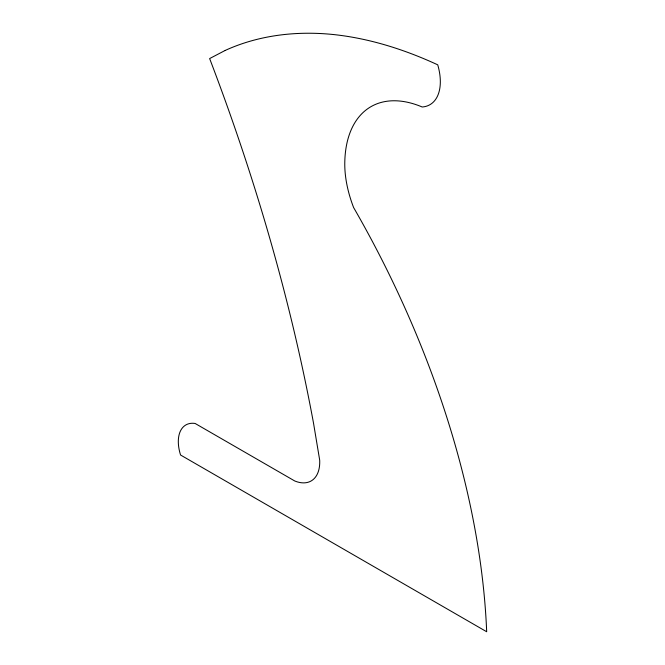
<?xml version="1.0" encoding="UTF-8"?>
<svg xmlns="http://www.w3.org/2000/svg" width="665" height="665" viewBox="0 0 665 665"><rect width="100%" height="100%" fill="white"/><g stroke="black" fill="none" stroke-linecap="round" stroke-linejoin="round"><path stroke-width="1" d="M225.186 50.44L209.633 58.57A1434.929 828.457 60 0 1 313.514 423.115L319.69 460.147A41.313 23.849 60 0 1 294.736 480.97L195.144 423.472A36.309 20.964 60 0 0 180.564 455.018L486.68 631.75A646.604 373.314 60 0 0 353.605 207.53A94.305 54.447 60 0 1 344.778 162.925A126.333 72.934 60 0 1 422.192 106.99A50.199 28.986 60 0 0 437.736 64.829A527.536 304.578 60 0 0 333.855 34.58C297.072 30.715 259.026 34.971 225.186 50.44"/></g></svg>
